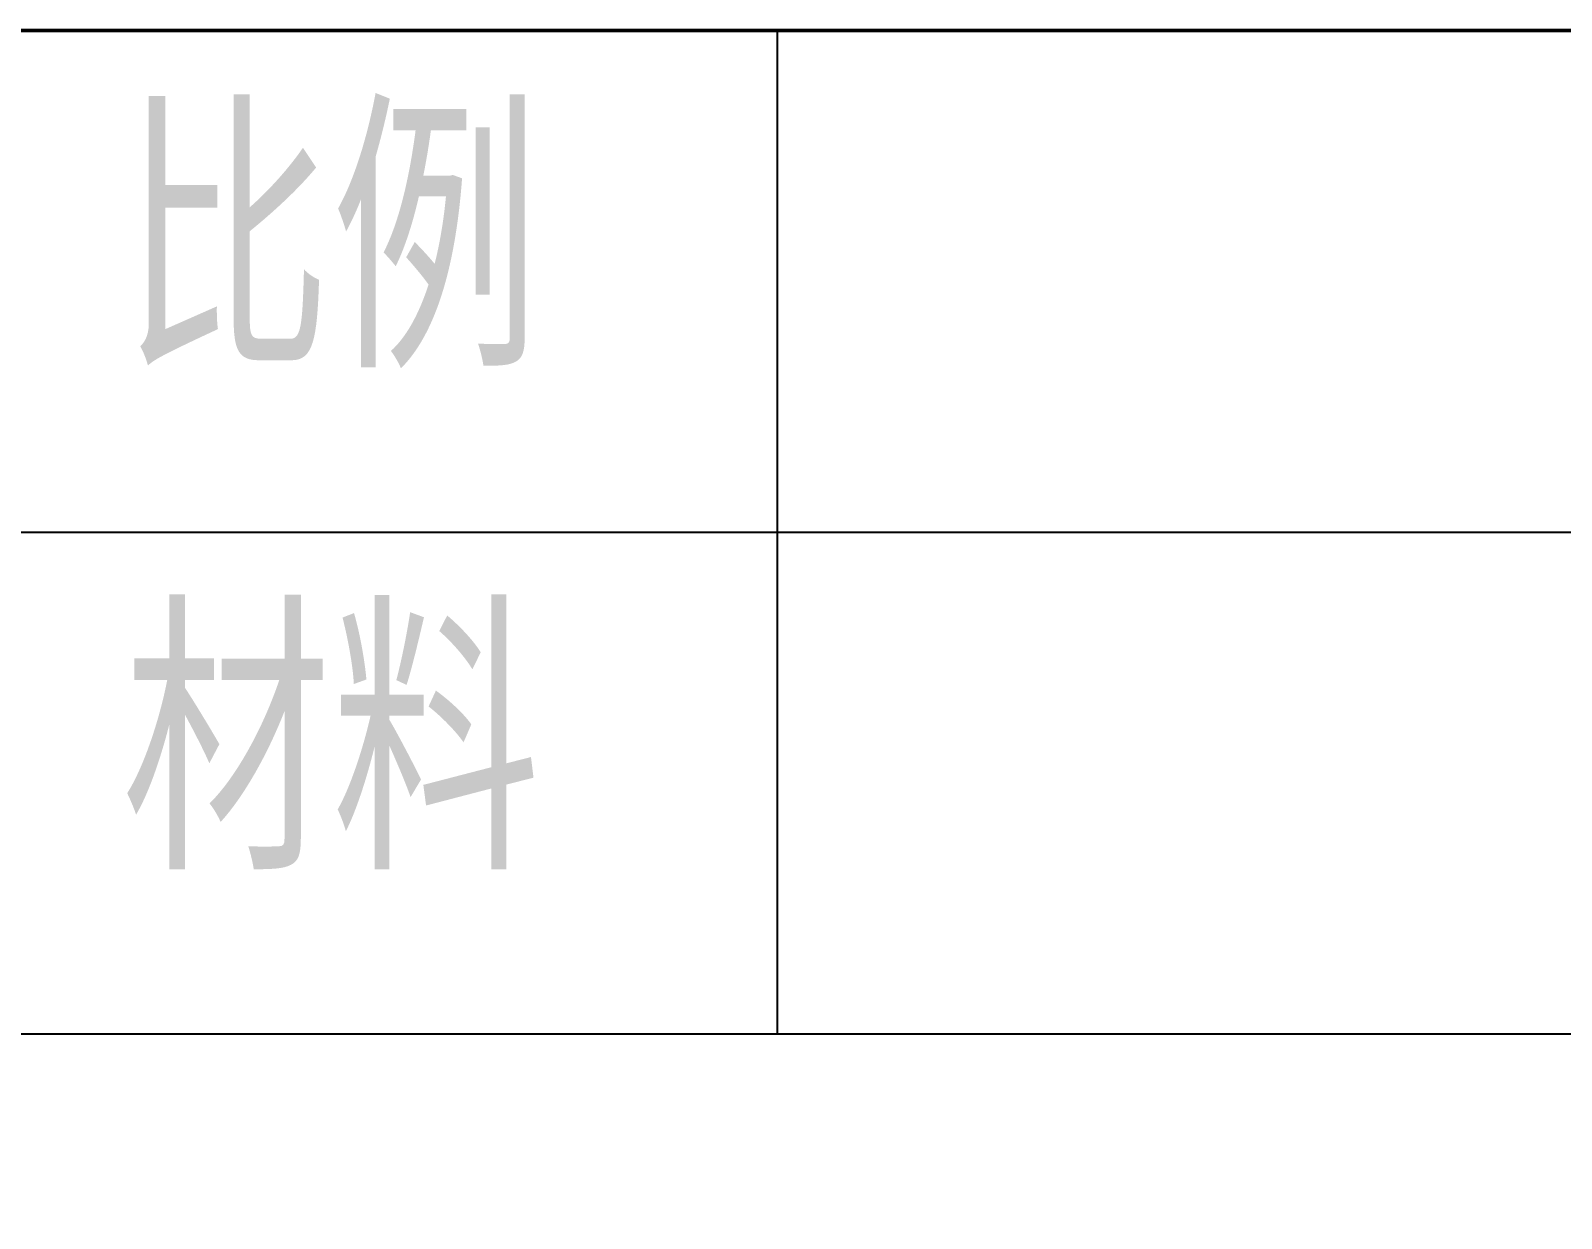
# Model space of a CAD drawing. Header units: millimetres. Extents: x 0 to 1320, y -350 to 297.
# Drawn here: x 1233.09 to 1257.51, y 23.05 to 42 of the extents above; entities that cross this region are included whole.
import ezdxf

# ---------------------------------------------------------------- set-up
doc = ezdxf.new("R2010")
doc.units = ezdxf.units.MM
doc.styles.add('Annotative', font='simfang.ttf', dxfattribs={"width": 0.7})

msp = doc.modelspace()

# ---------------------------------------------------------------- linework, layer by layer
at = {"lineweight": 50}
msp.add_lwpolyline([(1170, 10), (1310, 10), (1310, 42), (1170, 42), (1170, 10)], dxfattribs=at)
at = {"lineweight": 25}
for points in [[(1245, 42), (1245, 26)], [(1230, 34), (1310, 34)], [(1230, 26), (1310, 26)]]:
    msp.add_lwpolyline(points, dxfattribs=at)

# ---------------------------------------------------------------- texts
at = {"char_height": 3.5, "attachment_point": 1, "style": 'Annotative'}
for s, insert in [('比例', (1234.541, 40.5)), ('材料', (1234.541, 32.5))]:
    msp.add_mtext(s, dxfattribs=dict(at, insert=insert))

doc.saveas('drawing.dxf')
